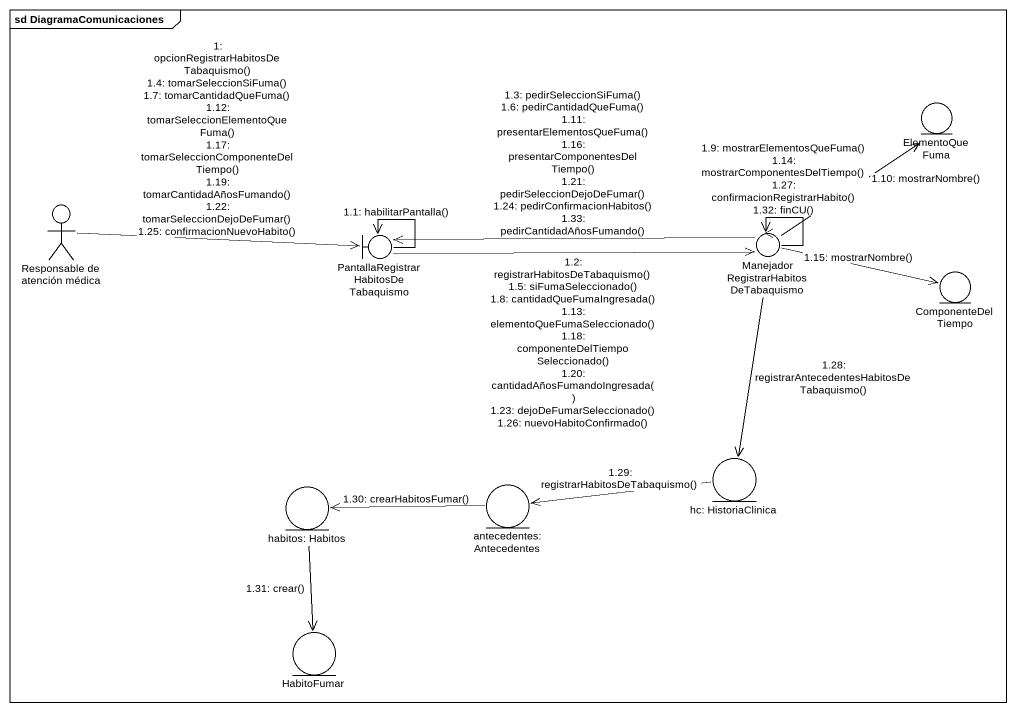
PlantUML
@startuml
mainframe sd DiagramaComunicaciones
entity ElementoQueFuma
actor "Responsable de atención médica" as Responsable_de_atención
boundary "PantallaRegistrarHabitosDeTabaquismo" as PantallaRegistrarHabitosDeTa
control "ManejadorRegistrarHabitosDeTabaquismo" as ManejadorRegistrarHabitosDeT
entity ComponenteDelTiempo
entity "hc: HistoriaClinica" as hc_HistoriaClinica
entity "habitos: Habitos" as habitos_Habitos
entity "antecedentes: Antecedentes" as antecedentes_Antecedentes
entity HabitoFumar
Responsable_de_atención -right-> PantallaRegistrarHabitosDeTa : 1: opcionRegistrarHabitosDeTabaquismo()\n1.4: tomarSeleccionSiFuma()\n1.7: tomarCantidadQueFuma()\n1.12: tomarSeleccionElementoQueFuma()\n1.17: tomarSeleccionComponenteDelTiempo()\n1.19: tomarCantidadAñosFumando()\n1.22: tomarSeleccionDejoDeFumar()\n1.25: confirmacionNuevoHabito()
PantallaRegistrarHabitosDeTa --> PantallaRegistrarHabitosDeTa : 1.1: habilitarPantalla()
PantallaRegistrarHabitosDeTa -right-> ManejadorRegistrarHabitosDeT : 1.2: registrarHabitosDeTabaquismo()\n1.5: siFumaSeleccionado()\n1.8: cantidadQueFumaIngresada()\n1.13: elementoQueFumaSeleccionado()\n1.18: componenteDelTiempoSeleccionado()\n1.20: cantidadAñosFumandoIngresada()\n1.23: dejoDeFumarSeleccionado()\n1.26: nuevoHabitoConfirmado()
ManejadorRegistrarHabitosDeT -left-> PantallaRegistrarHabitosDeTa : 1.3: pedirSeleccionSiFuma()\n1.6: pedirCantidadQueFuma()\n1.11: presentarElementosQueFuma()\n1.16: presentarComponentesDelTiempo()\n1.21: pedirSeleccionDejoDeFumar()\n1.24: pedirConfirmacionHabitos()\n1.33: pedirCantidadAñosFumando()
ManejadorRegistrarHabitosDeT --> ManejadorRegistrarHabitosDeT : 1.9: mostrarElementosQueFuma()\n1.14: mostrarComponentesDelTiempo()\n1.27: confirmacionRegistrarHabito()\n1.32: finCU()
ManejadorRegistrarHabitosDeT -up-> ElementoQueFuma : 1.10: mostrarNombre()
ManejadorRegistrarHabitosDeT -right-> ComponenteDelTiempo : 1.15: mostrarNombre()
ManejadorRegistrarHabitosDeT --> hc_HistoriaClinica : 1.28: registrarAntecedentesHabitosDeTabaquismo()
hc_HistoriaClinica -left-> antecedentes_Antecedentes : 1.29: registrarHabitosDeTabaquismo()
antecedentes_Antecedentes -left-> habitos_Habitos : 1.30: crearHabitosFumar()
habitos_Habitos --> HabitoFumar : 1.31: crear()
@enduml
